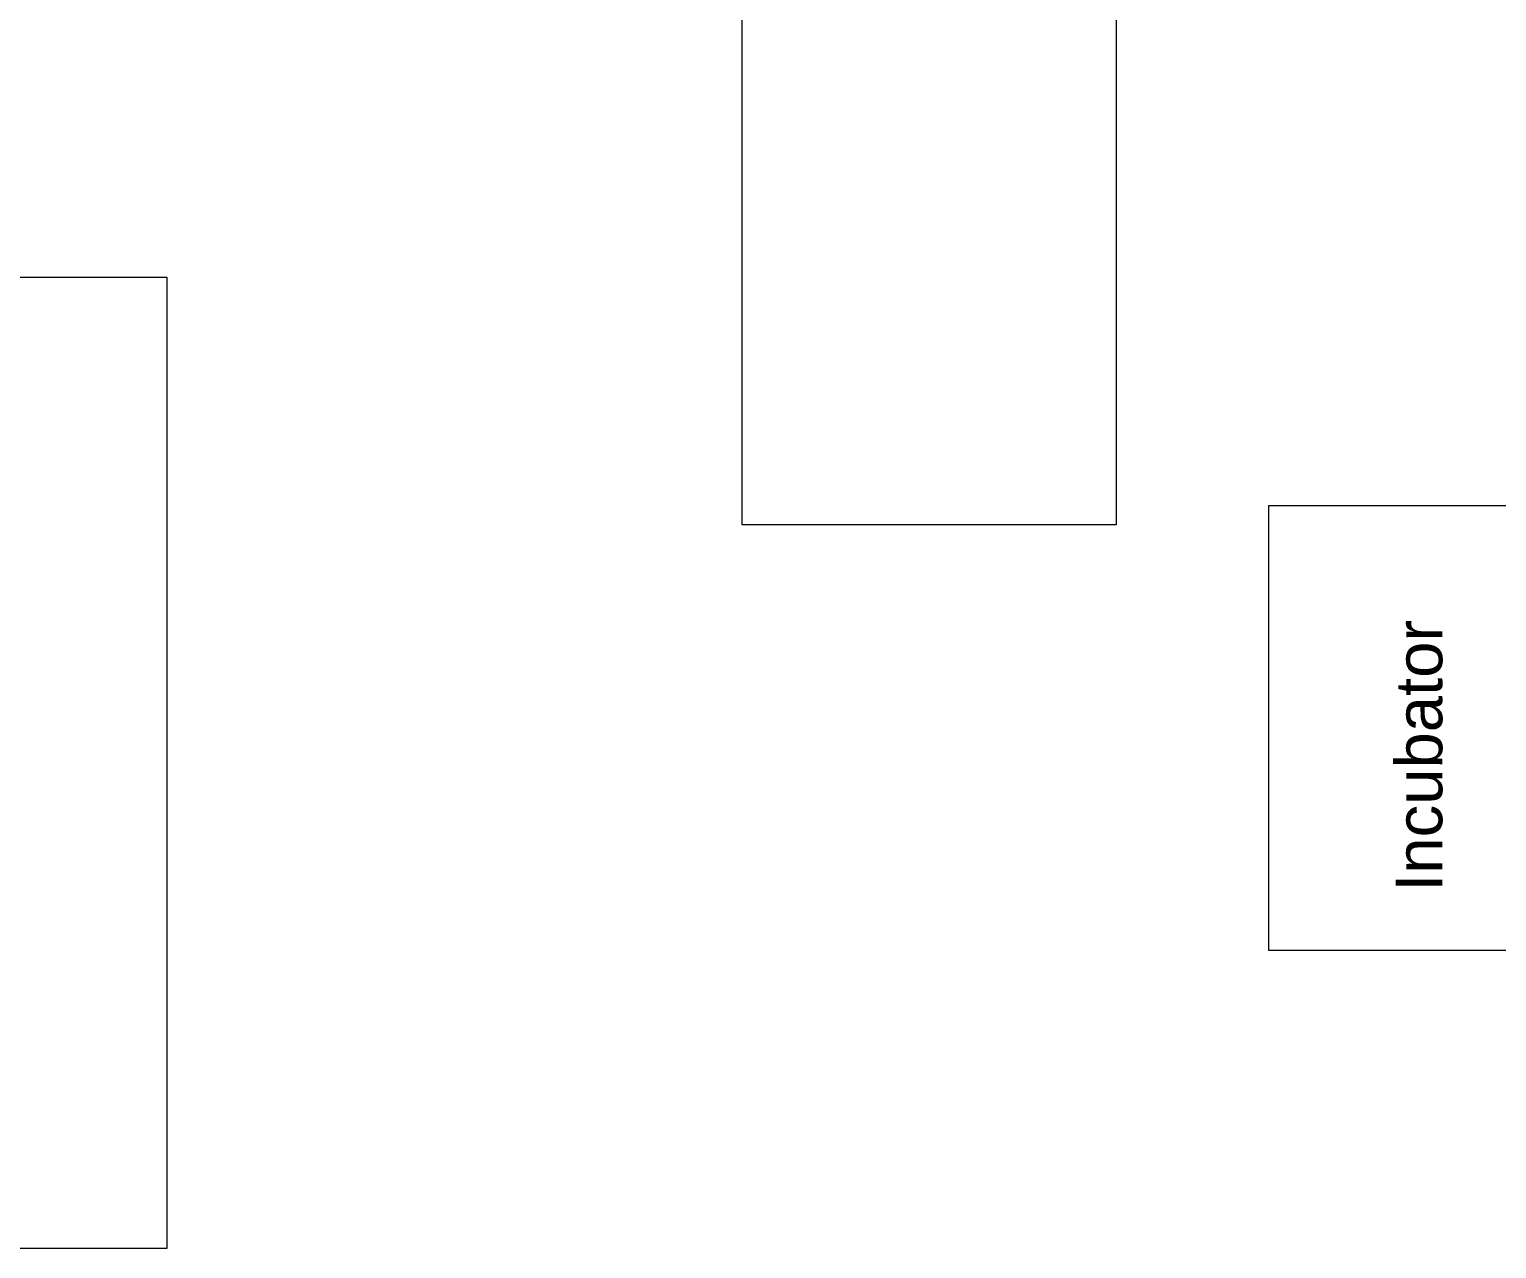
# Model space of a CAD drawing. Header units: inches. Extents: x -675 to 1187, y -924 to 1124.
# Drawn here: x 695.6 to 860.5, y -328.6 to -191.6 of the extents above; entities that cross this region are included whole.
import ezdxf

# ---------------------------------------------------------------- set-up
doc = ezdxf.new("R2010")
doc.units = ezdxf.units.IN
doc.header["$MEASUREMENT"] = 0
for name, color, linetype, lineweight in [('A-Furn-Chair', 250, 'Continuous', 13), ('A-text', 50, 'Continuous', 9), ('Base_dwg', 8, 'Continuous', 9)]:
    doc.layers.add(name, color=color, linetype=linetype, lineweight=lineweight)
doc.styles.add('Arial_2', font='arial.ttf', dxfattribs={"height": 5.25})

# ---------------------------------------------------------------- blocks, each defined once
blk = doc.blocks.new('Base_dwg-531197-Level 1 Copy 1')
at = {"layer": 'A-Furn-Chair', "flags": 128}
for points in [[(1776.54, 800.67), (1818.54, 800.67), (1818.54, 676.67), (1776.54, 676.67)], [(1711.85, 595.32), (1673.85, 595.32), (1673.85, 704.51), (1711.85, 704.51)], [(1873.71, 628.85), (1835.71, 628.85), (1835.71, 678.85), (1873.71, 678.85)]]:
    blk.add_lwpolyline(points, close=True, dxfattribs=at)
at = {"layer": 'A-text', "color": 7, "insert": (1849.96, 635.43), "char_height": 5.25, "width": 36.5718, "attachment_point": 1, "rotation": 90, "line_spacing_factor": 0.941778, "style": 'Arial_2'}
blk.add_mtext('Incubator', dxfattribs=at)

msp = doc.modelspace()

# ---------------------------------------------------------------- block references
at = {"layer": 'Base_dwg', "color": 7, "lineweight": 20}
msp.add_blockref('Base_dwg-531197-Level 1 Copy 1', (-1000.79, -923.95), dxfattribs=at)

doc.saveas('drawing.dxf')
